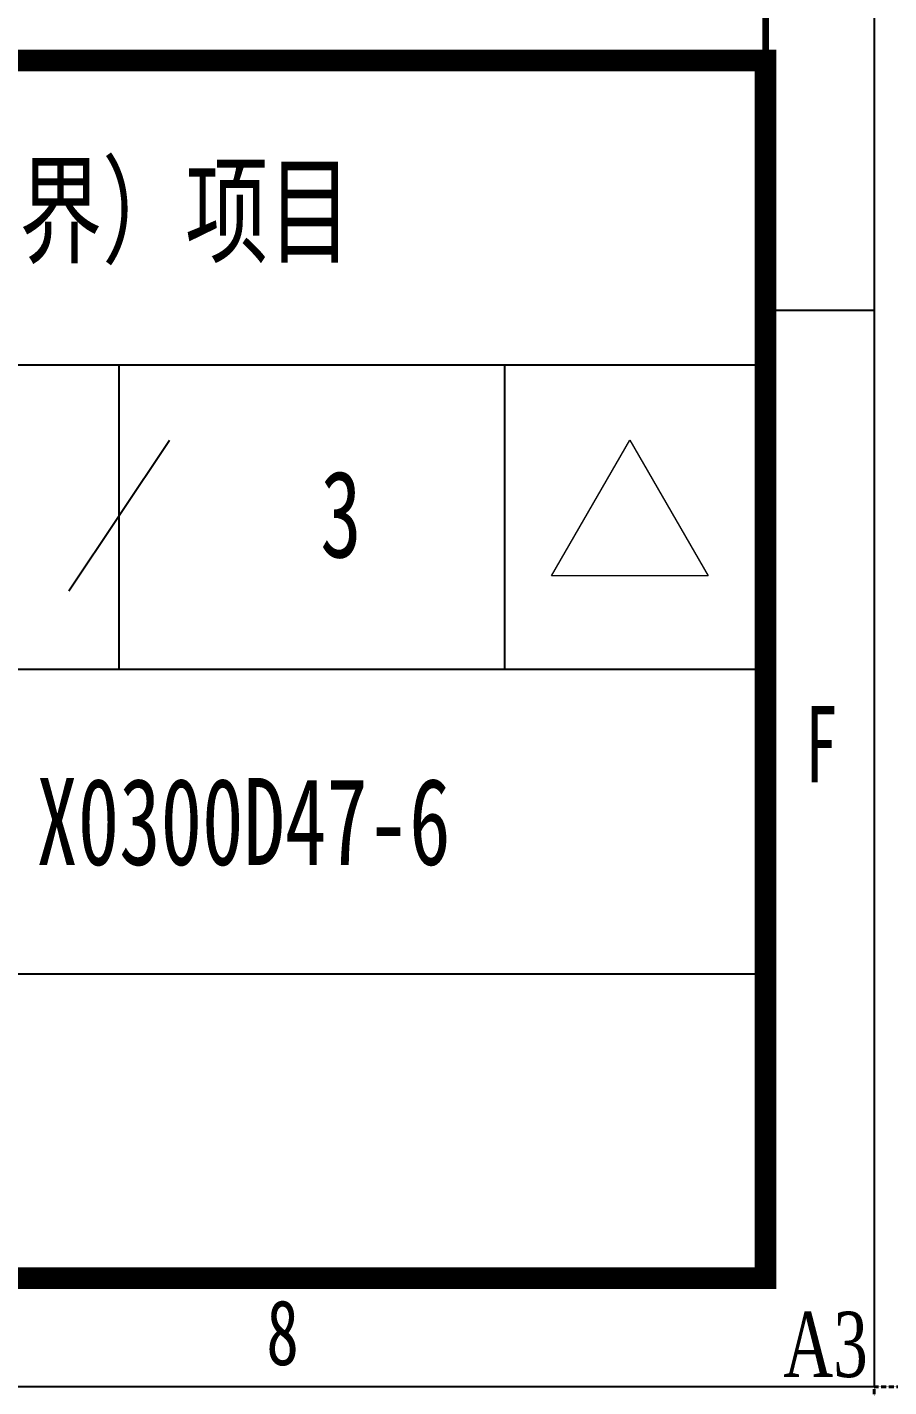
# Model space of a CAD drawing. Header units: millimetres. Extents: x -705761 to 1364679, y -410401 to 446404.
# Drawn here: x -552515 to -548553, y 286314 to 292567 of the extents above; entities that cross this region are included whole.
import ezdxf
from ezdxf.enums import TextEntityAlignment as Align

# ---------------------------------------------------------------- set-up
doc = ezdxf.new("R2010")
doc.units = ezdxf.units.MM
doc.linetypes.add('( Dashed )', pattern=[0.75, 0.5, -0.25])
doc.layers.add('lzbdyc', color=9, linetype='Continuous', plot=False, transparency=0.9)
doc.layers.add('TK', color=7, linetype='Continuous')
doc.layers.add('模板-签名-公用', color=3, linetype='Continuous')
doc.layers.add('图框', color=7, linetype='Continuous', lineweight=13)
doc.layers.add('自动化埋管', color=7, linetype='( Dashed )', lineweight=40)
doc.styles.get("Standard").update_dxf_attribs({"font": 'arial.ttf'})
doc.styles.add('Style-Times New Roman', font='times.ttf')
doc.styles.add('Style-仿宋_GB2312', font='')
doc.styles.add('宋体', font='', dxfattribs={"width": 0.7, "height": 2.5})
doc.styles.add('宋体_1', font='', dxfattribs={"width": 0.7, "height": 2.386364})
doc.styles.get('Style-仿宋_GB2312').set_extended_font_data('仿宋_GB2312')
doc.styles.get('宋体').set_extended_font_data('SimSun')
doc.styles.get('宋体_1').set_extended_font_data('SimSun')

# ---------------------------------------------------------------- blocks, each defined once
blk = doc.blocks.new('BSIET_通用图框_A3_1')
at = {"layer": '图框', "color": 7, "linetype": 'Continuous', "lineweight": 25}
blk.add_line((0, 49.5), (-5, 49.5), dxfattribs=at)
at = {"layer": '图框', "lineweight": 25}
blk.add_lwpolyline([(-420, 297), (0, 297), (0, 0), (-420, 0)], close=True, dxfattribs=at)
at = {"layer": '图框', "lineweight": 100}
blk.add_lwpolyline([(-395, 292), (-5, 292), (-5, 5), (-395, 5)], close=True, dxfattribs=at)
at = {"layer": 'TK', "style": '宋体_1', "width": 0.7, "flags": 3}
for tag, p in [('LZCO_NGZBS-W50-H30-D10_T7', (-43.865, 279.748)), ('LZCO_NJN-W50-H30-D10_T7', (-42.728, 248.654))]:
    blk.add_attdef(tag, text='', height=3, dxfattribs=at).set_placement(p, align=Align.MIDDLE_CENTER)
at = {"layer": 'TK', "style": '宋体', "width": 0.7, "flags": 3}
for tag, p in [('LZHQ_N会签6_T6_H6', (-407.253, 57.082)), ('LZHQ_N会签5_T6_H6', (-407.253, 49.082)), ('LZHQ_N会签4_T6_H6', (-407.253, 41.082)), ('LZHQ_N会签3_T6_H6', (-407.253, 33.082)), ('LZHQ_N会签2_T6_H6', (-407.253, 25.082)), ('LZHQ_N会签1_T6_H6', (-407.253, 17.082))]:
    blk.add_attdef(tag, text='', height=2.5, dxfattribs=at).set_placement(p, align=Align.MIDDLE)
at = {"layer": '图框', "color": 7, "linetype": 'Continuous', "lineweight": 25}
for s, height, style, width, p in [('F', 3.5, 'Style-仿宋_GB2312', 0.628572, (-2.426, 29.556)), ('8', 3, 'Style-仿宋_GB2312', 0.733334, (-27.201, 2.5)), ('A3', 3, 'Style-Times New Roman', 0.7, (-2.232, 1.953))]:
    blk.add_text(s, height=height, dxfattribs=dict(at, style=style, width=width)).set_placement(p, align=Align.MIDDLE_CENTER)
at = {"layer": '模板-签名-公用', "style": '宋体', "width": 0.7}
blk.add_attdef('LZTQINS', text='', height=2, dxfattribs=at).set_placement((-5, 5), align=Align.MIDDLE)
at = {"layer": '模板-签名-公用', "style": '宋体', "width": 0.7, "flags": 3}
blk.add_attdef('LZFRAME', (-40.909, 2.064), '', height=3, dxfattribs=at)
blk = doc.blocks.new('BSIET_通用图纸_A3(2024)_1')
at = {"layer": 'lzbdyc'}
blk.add_line((-29.716, 28), (-29.716, 42), dxfattribs=at)
at = {"layer": '图框', "color": 7, "linetype": 'Continuous', "lineweight": 25}
for p, q in [((-282, 42), (0, 42)), ((-12, 42), (-12, 28)), ((-27.406, 38.515), (-32.027, 31.584)), ((-282, 28), (0, 28)), ((-282, 14), (0, 14))]:
    blk.add_line(p, q, dxfattribs=at)
at = {"layer": '图框', "const_width": 1}
blk.add_lwpolyline([(-390, 56), (0, 56), (0, 0), (-390, 0)], close=True, dxfattribs=at)
at = {"layer": '图框', "color": 7, "linetype": 'Continuous', "lineweight": 20, "flags": 128}
blk.add_lwpolyline([(-2.64, 32.298), (-9.84, 32.298), (-6.24, 38.534), (-2.64, 32.298)], dxfattribs=at)
at = {"layer": '图框', "style": '宋体_1', "width": 0.7, "flags": 3}
for tag, height, p in [('LZCO_NYLGD-W67-H36-D10_T7', 3, (-48.392, 100.291)), ('N审定_T5', 2.5, (-250.932, 52.29)), ('N审核_T5', 2.5, (-250.932, 45.29)), ('N校对_T5', 2.5, (-250.932, 38.29)), ('N设计_T5', 2.5, (-250.932, 31.29)), ('LZCO_NCB-W67-H36-D10_T7', 3, (-321.619, 27.878)), ('N制图_T5', 2.5, (-250.932, 24.29))]:
    blk.add_attdef(tag, text='', height=height, dxfattribs=at).set_placement(p, align=Align.MIDDLE_CENTER)
at = {"layer": '图框', "color": 7, "style": 'Style-仿宋_GB2312'}
for tag, height, width, p in [('质量', 3, 0.7, (-191, 52.5)), ('材料', 3, 0.7, (-190.903, 45.848)), ('比例', 3, 0.7, (-190.837, 38.492)), ('总页数', 4, 0.7, (-19.517, 35.142)), ('页码', 4, 0.7, (-38.162, 35.008)), ('版本号', 2.5, 0.7, (-6.24, 34.377)), ('出图日期', 3, 0.7, (-190.837, 31.492)), ('专业', 3, 0.7, (-190.837, 24.492)), ('图号', 4, 0.7, (-24, 21)), ('设计阶段', 3, 0.7, (-240.288, 17.582)), ('件号', 3, 0.7, (-190.837, 17.492)), ('装配图号', 3, 0.68, (-240.448, 10.88)), ('项目编号', 3, 0.7, (-190.837, 10.492))]:
    blk.add_attdef(tag, text='', height=height, dxfattribs=dict(at, width=width)).set_placement(p, align=Align.MIDDLE)
at = {"layer": '图框', "style": '宋体_1', "width": 0.7, "flags": 3}
for tag, p in [('N审定_T6_H12_MV0.5_W15', (-231.906, 51.507)), ('N审核_T6_H12_MV0.5_W15', (-231.906, 44.507)), ('N校对_T6_H12_MV0.5_W15', (-231.906, 37.507)), ('N设计_T6_H12_MV0.5_W15', (-231.906, 30.507)), ('N制图_T6_H12_MV0.5_W15', (-231.906, 23.507))]:
    blk.add_attdef(tag, text='', height=1.5, dxfattribs=at).set_placement(p, align=Align.CENTER)
at = {"layer": '图框', "color": 7, "lineweight": 30, "width": 0.7, "flags": 104}
for tag, p in [('项目名称', (-79.178, 49.101)), ('子项', (-111.074, 34.832)), ('图名', (-111, 21))]:
    blk.add_attdef(tag, text='', height=4, dxfattribs=at).set_placement(p, align=Align.MIDDLE_CENTER)
at = {"layer": '图框', "style": '宋体', "width": 0.7, "flags": 3}
blk.add_attdef('LZBARCODE_T1', text='', height=3, dxfattribs=at).set_placement((-364.444, 3.341), align=Align.BOTTOM_RIGHT)

msp = doc.modelspace()

# ---------------------------------------------------------------- linework, layer by layer
at = {"layer": '自动化埋管', "color": 1, "lineweight": 40}
msp.add_lwpolyline([(-548620.33, 286313.64), (-533056.07, 286313.64), (-533056.07, 277075.78), (-548620.33, 277075.78)], close=True, dxfattribs=at)

# ---------------------------------------------------------------- block references
at = {"layer": '图框', "xscale": 100, "yscale": 100, "zscale": 100}
msp.add_blockref('BSIET_通用图框_A3_1', (-548620.33, 286313.64), dxfattribs=at)
at = {"layer": '图框'}
ref = msp.add_blockref('BSIET_通用图纸_A3(2024)_1', (-549120.33, 286813.64), dxfattribs=dict(at, xscale=100, yscale=100, zscale=100))
ref.add_attrib('总页数', '3', dxfattribs={"color": 7, "height": 400, "style": 'Style-仿宋_GB2312', "width": 0.7}).set_placement((-551071.99, 290327.81), align=Align.MIDDLE_CENTER)
ref.add_attrib('图号', 'X0300D47-6', dxfattribs={"color": 7, "height": 400, "style": 'Style-仿宋_GB2312', "width": 0.7}).set_placement((-551520.33, 288913.64), align=Align.MIDDLE_CENTER)
ref.add_attrib('项目名称', '首钢股份公司迁安钢铁公司低效发电机组升级（新建100MW亚临界）项目', dxfattribs={"color": 7, "height": 400, "style": 'Style-仿宋_GB2312', "width": 0.7}).set_placement((-557038.11, 291723.73), align=Align.MIDDLE_CENTER)

doc.saveas('drawing.dxf')
